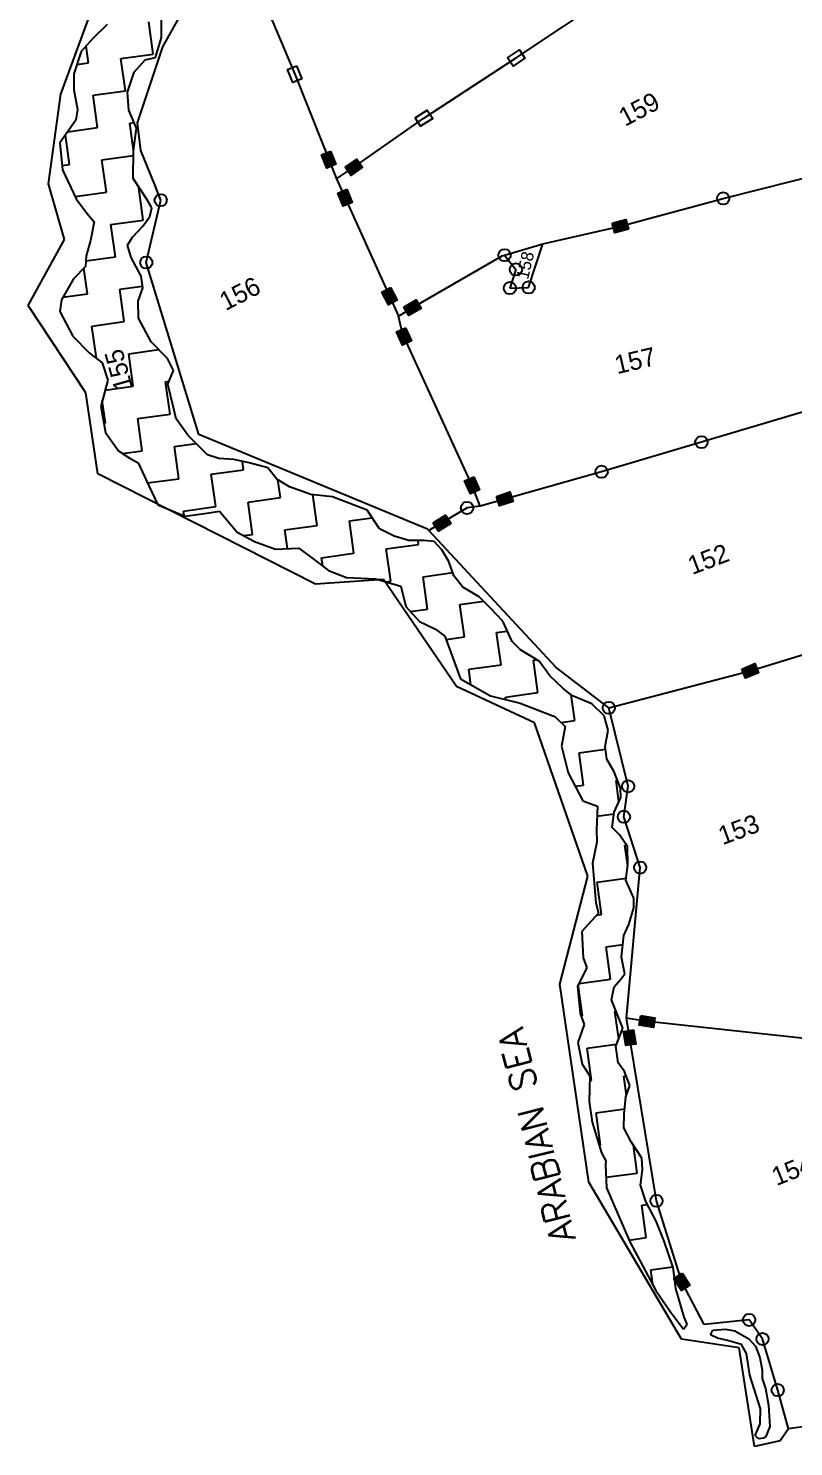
# Model space of a CAD drawing. Header units: metres. Extents: x 319402 to 322645, y 1847838 to 1853811.
# Drawn here: x 319988 to 320755, y 1847861 to 1849283 of the extents above; entities that cross this region are included whole.
import ezdxf

# ---------------------------------------------------------------- set-up
doc = ezdxf.new("R2010")
doc.units = ezdxf.units.M
doc.header["$LTSCALE"] = 0.3
for name, color, linetype in [('POLY_HATCH', 12, 'Continuous'), ('POLY_PARCEL', 6, 'Continuous'), ('TEXT_MAPOUT', 7, 'Continuous'), ('TEXT_PARCEL', 7, 'Continuous'), ('V_BOUND_LINE', 7, 'Continuous')]:
    doc.layers.add(name, color=color, linetype=linetype)
doc.styles.get("Standard").update_dxf_attribs({"font": 'simplex.shx'})
doc.styles.add('TEXT_MAP', font='')
doc.styles.get('TEXT_MAP').set_extended_font_data('Kruti Dev 050')

msp = doc.modelspace()

# ---------------------------------------------------------------- hatches: boundary and pattern name
for points in [[(320287.2, 1849143.3), (320296.4, 1849147.1), (320291, 1849160.4), (320281.8, 1849156.6)], [(320323.1, 1849144.2), (320317.4, 1849152.4), (320305.7, 1849144.1), (320311.3, 1849136)], [(320303.5, 1849105.1), (320312.7, 1849108.8), (320307.3, 1849122.1), (320298.1, 1849118.3)], [(320589.8, 1849082.2), (320587.2, 1849091.8), (320573.4, 1849088.1), (320576, 1849078.5)], [(320349.2, 1849006.2), (320357.9, 1849010.9), (320351.1, 1849023.5), (320342.3, 1849018.8)], [(320381.8, 1849002.6), (320376.9, 1849011.1), (320364.4, 1849004), (320369.4, 1848995.4)], [(320363.1, 1848965.9), (320372.1, 1848970), (320366.2, 1848983.1), (320357.1, 1848979)], [(320431.2, 1848816.7), (320440.2, 1848820.6), (320434.5, 1848833.8), (320425.4, 1848829.8)], [(320474, 1848809.2), (320470.8, 1848818.6), (320457.3, 1848814), (320460.4, 1848804.7)], [(320411.4, 1848787), (320406.1, 1848795.3), (320394, 1848787.6), (320399.3, 1848779.3)], [(320720.2, 1848637.3), (320716.5, 1848646.5), (320703.2, 1848641.1), (320707, 1848631.9)], [(320614.7, 1848281.7), (320616.2, 1848291.5), (320602.1, 1848293.8), (320600.5, 1848284)], [(320587.1, 1848263.5), (320596.9, 1848265.1), (320594.6, 1848279.2), (320584.8, 1848277.6)], [(320642.7, 1848018), (320651.1, 1848023.3), (320643.6, 1848035.5), (320635.1, 1848030.2)]]:
    msp.add_hatch(color=256).paths.add_polyline_path(points)

# ---------------------------------------------------------------- linework, layer by layer
for points in [[(320468.4, 1849253.8), (320480.3, 1849261.8), (320485.9, 1849253.5), (320473.9, 1849245.6)], [(320256.9, 1849246), (320262.2, 1849232.7), (320253, 1849229), (320247.7, 1849242.3)], [(320375.9, 1849193.6), (320387.9, 1849201.4), (320393.4, 1849193.1), (320381.3, 1849185.3)], [(320291, 1849160.4), (320296.4, 1849147.1), (320287.2, 1849143.3), (320281.8, 1849156.6)], [(320305.7, 1849144.1), (320317.4, 1849152.4), (320323.1, 1849144.2), (320311.3, 1849136)], [(320307.3, 1849122.1), (320312.7, 1849108.8), (320303.5, 1849105.1), (320298.1, 1849118.3)], [(320573.4, 1849088.1), (320587.2, 1849091.8), (320589.8, 1849082.2), (320576, 1849078.5)], [(320351.1, 1849023.5), (320357.9, 1849010.9), (320349.2, 1849006.2), (320342.3, 1849018.8)], [(320364.4, 1849004), (320376.9, 1849011.1), (320381.8, 1849002.6), (320369.4, 1848995.4)], [(320366.2, 1848983.1), (320372.1, 1848970), (320363.1, 1848965.9), (320357.1, 1848979)], [(320434.5, 1848833.8), (320440.2, 1848820.6), (320431.2, 1848816.7), (320425.4, 1848829.8)], [(320457.3, 1848814), (320470.8, 1848818.6), (320474, 1848809.2), (320460.4, 1848804.7)], [(320394, 1848787.6), (320406.1, 1848795.3), (320411.4, 1848787), (320399.3, 1848779.3)], [(320703.2, 1848641.1), (320716.5, 1848646.5), (320720.2, 1848637.3), (320707, 1848631.9)], [(320602.1, 1848293.8), (320616.2, 1848291.5), (320614.7, 1848281.7), (320600.5, 1848284)], [(320594.6, 1848279.2), (320596.9, 1848265.1), (320587.1, 1848263.5), (320584.8, 1848277.6)], [(320643.6, 1848035.5), (320651.1, 1848023.3), (320642.7, 1848018), (320635.1, 1848030.2)]]:
    msp.add_lwpolyline(points, close=True)
for centre in [(320120.6, 1849111.2), (320684.6, 1849112.9), (320465.5, 1849056), (320106.2, 1849048.7), (320476.8, 1849041.7), (320470.8, 1849023), (320489.6, 1849023.7), (320662.8, 1848868.5), (320562.7, 1848838.9), (320427.8, 1848802.6), (320570, 1848602.2), (320589.4, 1848523.5), (320585.1, 1848493), (320601.4, 1848442), (320617.8, 1848107.9), (320710.6, 1847988.5), (320724.1, 1847969.4), (320739.3, 1847918.2)]:
    msp.add_circle(centre, 6.14)
at = {"layer": 'POLY_HATCH'}
for p, q in [((320121.3, 1849274.1), (320121.3, 1849305)), ((320067.1, 1849287.2), (320053, 1849273.6)), ((320053, 1849273.6), (320041, 1849260.2)), ((320115.5, 1849254.2), (320121.3, 1849274.1)), ((320041, 1849260.2), (320033.5, 1849237.9)), ((320094.1, 1849239.5), (320105.2, 1849251.7)), ((320105.2, 1849251.7), (320115.5, 1849254.2)), ((320033.5, 1849237.9), (320033.5, 1849221.9)), ((320087.3, 1849219.4), (320094.1, 1849239.5)), ((320033.5, 1849221.9), (320037.3, 1849202.2)), ((320088.7, 1849201.5), (320087.3, 1849219.4)), ((320037.3, 1849202.2), (320035.6, 1849191.3)), ((320096.5, 1849183.4), (320088.7, 1849201.5)), ((320035.6, 1849191.3), (320019.6, 1849168.8)), ((320093.3, 1849160.6), (320096.5, 1849183.4)), ((320019.6, 1849168.8), (320022.3, 1849141.5)), ((320092.9, 1849132.8), (320093.3, 1849160.6)), ((320022.3, 1849141.5), (320035.9, 1849112.5)), ((320107.7, 1849110.4), (320092.9, 1849132.8)), ((320035.9, 1849112.5), (320046.4, 1849098)), ((320111.8, 1849103.5), (320107.7, 1849110.4)), ((320109.9, 1849094.7), (320111.8, 1849103.5)), ((320046.4, 1849098), (320054, 1849089.5)), ((320054, 1849089.5), (320050.2, 1849070.8)), ((320102.6, 1849085.2), (320109.9, 1849094.7)), ((320087.2, 1849066), (320092.4, 1849074.2)), ((320092.4, 1849074.2), (320102.6, 1849085.2)), ((320050.2, 1849070.8), (320045.9, 1849055.3)), ((320091, 1849053.8), (320087.2, 1849066)), ((320045.3, 1849044.6), (320033.1, 1849032.3)), ((320045.9, 1849055.3), (320045.3, 1849044.6)), ((320101.1, 1849034.9), (320091, 1849053.8)), ((320033.1, 1849032.3), (320021.1, 1849011.4)), ((320102.7, 1849023.4), (320101.1, 1849034.9)), ((320098.1, 1849010), (320102.7, 1849023.4)), ((320021.1, 1849011.4), (320019.5, 1848999.5)), ((320098.3, 1848993), (320098.1, 1849010)), ((320019.5, 1848999.5), (320032.6, 1848974.9)), ((320111.2, 1848969.2), (320098.3, 1848993)), ((320032.6, 1848974.9), (320048.8, 1848958)), ((320048.8, 1848958), (320061.9, 1848948.1)), ((320127.4, 1848952.3), (320111.2, 1848969.2)), ((320061.9, 1848948.1), (320067.5, 1848930.8)), ((320133.3, 1848940.3), (320127.4, 1848952.3)), ((320067.5, 1848930.8), (320060.5, 1848904.2)), ((320127.7, 1848926.8), (320133.3, 1848940.3)), ((320133.4, 1848903.3), (320127.7, 1848926.8)), ((320060.5, 1848904.2), (320065.2, 1848878.3)), ((320136, 1848892), (320133.4, 1848903.3)), ((320147.9, 1848875.5), (320136, 1848892)), ((320065.2, 1848878.3), (320078.4, 1848859.8)), ((320167.7, 1848855.9), (320147.9, 1848875.5)), ((320078.4, 1848859.8), (320088.9, 1848852.8)), ((320088.9, 1848852.8), (320098.2, 1848847.7)), ((320098.2, 1848847.7), (320108.8, 1848824.7)), ((320178.8, 1848852.1), (320167.7, 1848855.9)), ((320193.9, 1848851), (320178.8, 1848852.1)), ((320209.3, 1848847.8), (320193.9, 1848851)), ((320228.1, 1848842.9), (320209.3, 1848847.8)), ((320237.1, 1848831.4), (320228.1, 1848842.9)), ((320249.9, 1848823.6), (320237.1, 1848831.4)), ((320108.8, 1848824.7), (320117.8, 1848805.7)), ((320271.2, 1848815.9), (320249.9, 1848823.6)), ((320292.9, 1848813.6), (320271.2, 1848815.9)), ((320117.8, 1848805.7), (320145, 1848794.5)), ((320327.8, 1848800.3), (320292.9, 1848813.6)), ((320145, 1848794.5), (320166.9, 1848797.5)), ((320166.9, 1848797.5), (320179.5, 1848799.3)), ((320179.5, 1848799.3), (320197.3, 1848778.3)), ((320339.9, 1848781.7), (320327.8, 1848800.3)), ((320197.3, 1848778.3), (320214.6, 1848769)), ((320354.8, 1848774.2), (320339.9, 1848781.7)), ((320369.3, 1848769.8), (320354.8, 1848774.2)), ((320214.6, 1848769), (320235.9, 1848761.3)), ((320235.9, 1848761.3), (320259.2, 1848762.4)), ((320259.2, 1848762.4), (320273.5, 1848751.6)), ((320384.2, 1848769.8), (320369.3, 1848769.8)), ((320394.9, 1848769.1), (320384.2, 1848769.8)), ((320402.5, 1848760.6), (320394.9, 1848769.1)), ((320409.5, 1848748.8), (320402.5, 1848760.6)), ((320273.5, 1848751.6), (320288.9, 1848739.9)), ((320414.6, 1848734.6), (320409.5, 1848748.8)), ((320288.9, 1848739.9), (320307, 1848732.8)), ((320307, 1848732.8), (320335.9, 1848731.5)), ((320335.9, 1848731.5), (320361.4, 1848724.3)), ((320423.7, 1848723), (320414.6, 1848734.6)), ((320361.4, 1848724.3), (320366.4, 1848703.7)), ((320439.9, 1848713.6), (320423.7, 1848723)), ((320366.4, 1848703.7), (320380.2, 1848688.6)), ((320451.1, 1848702.3), (320439.9, 1848713.6)), ((320463.6, 1848689.2), (320451.1, 1848702.3)), ((320380.2, 1848688.6), (320396.2, 1848681.2)), ((320472.9, 1848668.6), (320463.6, 1848689.2)), ((320396.2, 1848681.2), (320405.7, 1848674)), ((320405.7, 1848674), (320421.2, 1848631.4)), ((320481.5, 1848660.2), (320472.9, 1848668.6)), ((320500.1, 1848649), (320481.5, 1848660.2)), ((320510.7, 1848634.4), (320500.1, 1848649)), ((320421.2, 1848631.4), (320451.3, 1848614.3)), ((320524.2, 1848621.4), (320510.7, 1848634.4)), ((320533.7, 1848614.2), (320524.2, 1848621.4)), ((320451.3, 1848614.3), (320481.1, 1848606.7)), ((320481.1, 1848606.7), (320513.7, 1848594.2)), ((320553, 1848606.2), (320533.7, 1848614.2)), ((320565.3, 1848594.1), (320553, 1848606.2)), ((320513.7, 1848594.2), (320516, 1848593.4)), ((320516, 1848593.4), (320526.1, 1848583.3)), ((320569.4, 1848579.7), (320565.3, 1848594.1)), ((320526.1, 1848583.3), (320522.5, 1848563.7)), ((320566.3, 1848563.3), (320569.4, 1848579.7)), ((320522.5, 1848563.7), (320529.3, 1848536.9)), ((320568.1, 1848550.8), (320566.3, 1848563.3)), ((320575.2, 1848537.9), (320568.1, 1848550.8)), ((320529.3, 1848536.9), (320543.9, 1848509.1)), ((320581.7, 1848521.8), (320575.2, 1848537.9)), ((320581.9, 1848512.2), (320581.7, 1848521.8)), ((320543.9, 1848509.1), (320558.5, 1848503.7)), ((320558.5, 1848503.7), (320557.5, 1848480.1)), ((320575.4, 1848497.5), (320581.9, 1848512.2)), ((320573.3, 1848482.3), (320575.4, 1848497.5)), ((320557.5, 1848480.1), (320558.1, 1848467.4)), ((320580.7, 1848474.8), (320573.3, 1848482.3)), ((320588.7, 1848463.1), (320580.7, 1848474.8)), ((320558.1, 1848467.4), (320553.6, 1848446.6)), ((320589.2, 1848444.7), (320588.7, 1848463.1)), ((320553.6, 1848446.6), (320557, 1848406.6)), ((320587, 1848429.5), (320589.2, 1848444.7)), ((320594.9, 1848411.4), (320587, 1848429.5)), ((320557, 1848406.6), (320559.5, 1848396.3)), ((320595.1, 1848401.8), (320594.9, 1848411.4)), ((320559.5, 1848396.3), (320542.8, 1848378)), ((320590, 1848385.1), (320595.1, 1848401.8)), ((320542.8, 1848378), (320544.3, 1848351.6)), ((320585.1, 1848373.8), (320590, 1848385.1)), ((320582.8, 1848352.2), (320585.1, 1848373.8)), ((320544.3, 1848351.6), (320547.9, 1848341.4)), ((320586.2, 1848335.6), (320582.8, 1848352.2)), ((320547.9, 1848341.4), (320538.7, 1848323.1)), ((320581.6, 1848329.7), (320586.2, 1848335.6)), ((320538.7, 1848323.1), (320541.4, 1848295.8)), ((320572.7, 1848309.3), (320575.2, 1848322.4)), ((320575.2, 1848322.4), (320581.6, 1848329.7)), ((320584.1, 1848281), (320572.7, 1848309.3)), ((320541.4, 1848295.8), (320545.1, 1848284.6)), ((320545.1, 1848284.6), (320539, 1848266.7)), ((320577, 1848263), (320584.1, 1848281)), ((320539, 1848266.7), (320543.1, 1848244.9)), ((320579.3, 1848246.3), (320577, 1848263)), ((320543.1, 1848244.9), (320551.1, 1848233.3)), ((320551.1, 1848233.3), (320550.4, 1848207.6)), ((320585.8, 1848237.6), (320579.3, 1848246.3)), ((320591, 1848223.4), (320585.8, 1848237.6)), ((320587.2, 1848212.2), (320591, 1848223.4)), ((320550.4, 1848207.6), (320553.3, 1848186.7)), ((320585.4, 1848194.9), (320587.2, 1848212.2)), ((320585.1, 1848181.1), (320585.4, 1848194.9)), ((320553.3, 1848186.7), (320562.8, 1848156.1)), ((320592.4, 1848167.2), (320585.1, 1848181.1)), ((320603.2, 1848150.6), (320592.4, 1848167.2)), ((320562.8, 1848156.1), (320567.1, 1848148.1)), ((320567.1, 1848148.1), (320566.7, 1848143.8)), ((320603.8, 1848138.9), (320603.2, 1848150.6)), ((320566.7, 1848143.8), (320567.7, 1848121)), ((320601.6, 1848123.7), (320603.8, 1848138.9)), ((320567.7, 1848121), (320591.2, 1848066.7)), ((320607, 1848107.4), (320601.6, 1848123.7)), ((320617.3, 1848087.5), (320607, 1848107.4)), ((320625.4, 1848067.4), (320617.3, 1848087.5)), ((320591.2, 1848066.7), (320617.1, 1848018.1)), ((320634.4, 1848040.9), (320625.4, 1848067.4)), ((320637.3, 1848020), (320634.4, 1848040.9)), ((320645.5, 1847991.3), (320637.3, 1848020)), ((320617.1, 1848018.1), (320631.7, 1847996.7)), ((320631.7, 1847996.7), (320644.8, 1847979.4)), ((320648.4, 1847984.1), (320645.5, 1847991.3)), ((320644.8, 1847979.4), (320648.4, 1847984.1)), ((320672.1, 1847973.7), (320674.2, 1847978.1)), ((320674.2, 1847978.1), (320686.8, 1847979.4)), ((320686.8, 1847979.4), (320696.2, 1847977.5)), ((320696.2, 1847977.5), (320710.5, 1847969.4)), ((320679, 1847970.1), (320672.1, 1847973.7)), ((320688.9, 1847967.8), (320679, 1847970.1)), ((320703.1, 1847963.9), (320688.9, 1847967.8)), ((320708, 1847955), (320703.1, 1847963.9)), ((320710.5, 1847969.4), (320717, 1847962.1)), ((320711.5, 1847933.1), (320708, 1847955)), ((320717, 1847962.1), (320721.3, 1847950.9)), ((320721.3, 1847950.9), (320723.6, 1847938)), ((320723.6, 1847938), (320723.8, 1847929.8)), ((320722, 1847899.5), (320711.5, 1847933.1)), ((320723.8, 1847929.8), (320727, 1847919.8)), ((320727, 1847919.8), (320730.2, 1847902.9)), ((320721.8, 1847884.4), (320722, 1847899.5)), ((320730.2, 1847902.9), (320731.3, 1847881.6)), ((320716.6, 1847872.7), (320721.8, 1847884.4)), ((320731.3, 1847881.6), (320727.3, 1847871.5)), ((320718.7, 1847870.7), (320716.6, 1847872.7)), ((320720.7, 1847869.2), (320718.7, 1847870.7)), ((320725.2, 1847869.8), (320720.7, 1847869.2)), ((320727.3, 1847871.5), (320725.2, 1847869.8))]:
    msp.add_line(p, q, dxfattribs=at)
at = {"layer": 'POLY_HATCH', "linetype": 'Continuous'}
for p, q in [((320113.1, 1849257.7), (320108.6, 1849290.1)), ((320048.3, 1849248.8), (320045.9, 1849265.7)), ((320080.7, 1849253.2), (320113.1, 1849257.7)), ((320036.6, 1849247.1), (320048.3, 1849248.8)), ((320085.2, 1849220.8), (320080.7, 1849253.2)), ((320052.8, 1849216.3), (320085.2, 1849220.8)), ((320057.2, 1849183.9), (320052.8, 1849216.3)), ((320089.6, 1849188.4), (320094.1, 1849189)), ((320093.4, 1849161.3), (320089.6, 1849188.4)), ((320029.3, 1849147), (320025.2, 1849176.7)), ((320027.4, 1849179.8), (320057.2, 1849183.9)), ((320021.8, 1849146), (320029.3, 1849147)), ((320061.7, 1849151.5), (320093.2, 1849155.9)), ((320066.2, 1849119.1), (320061.7, 1849151.5)), ((320034.8, 1849114.8), (320066.2, 1849119.1)), ((320098.6, 1849123.6), (320098.9, 1849123.6)), ((320103.1, 1849091.2), (320098.6, 1849123.6)), ((320070.7, 1849086.7), (320103.1, 1849091.2)), ((320075.2, 1849054.3), (320070.7, 1849086.7)), ((320045.6, 1849050.2), (320075.2, 1849054.3)), ((320047.2, 1849017.4), (320043.7, 1849043)), ((320022.5, 1849014), (320047.2, 1849017.4)), ((320079.6, 1849021.9), (320102.4, 1849025)), ((320084.1, 1848989.5), (320079.6, 1849021.9)), ((320051.7, 1848985), (320084.1, 1848989.5)), ((320056.2, 1848952.6), (320051.7, 1848985)), ((320088.6, 1848957.1), (320118.9, 1848961.3)), ((320056, 1848952.6), (320056.2, 1848952.6)), ((320093.1, 1848924.7), (320088.6, 1848957.1)), ((320125.5, 1848929.1), (320128.9, 1848929.6)), ((320064.9, 1848920.8), (320093.1, 1848924.7)), ((320130, 1848896.7), (320125.5, 1848929.1)), ((320065.2, 1848887.8), (320062.1, 1848910.2)), ((320063.5, 1848887.5), (320065.2, 1848887.8)), ((320097.6, 1848892.2), (320130, 1848896.7)), ((320102.1, 1848859.8), (320097.6, 1848892.2)), ((320082.4, 1848857.1), (320102.1, 1848859.8)), ((320134.5, 1848864.3), (320156.1, 1848867.3)), ((320138.9, 1848831.9), (320134.5, 1848864.3)), ((320203.8, 1848840.9), (320202.6, 1848849.2)), ((320107.5, 1848827.6), (320138.9, 1848831.9)), ((320171.4, 1848836.4), (320203.8, 1848840.9)), ((320175.8, 1848804), (320171.4, 1848836.4)), ((320240.7, 1848812.9), (320238.2, 1848830.8)), ((320277.5, 1848785), (320273.3, 1848815.7)), ((320143.4, 1848799.5), (320175.8, 1848804)), ((320208.2, 1848808.5), (320240.7, 1848812.9)), ((320212.7, 1848776.1), (320208.2, 1848808.5)), ((320144.1, 1848794.9), (320143.4, 1848799.5)), ((320310, 1848789.5), (320332.8, 1848792.7)), ((320314.4, 1848757.1), (320310, 1848789.5)), ((320203.8, 1848774.8), (320212.7, 1848776.1)), ((320245.1, 1848780.5), (320277.5, 1848785)), ((320247.7, 1848761.8), (320245.1, 1848780.5)), ((320346.8, 1848761.6), (320379.3, 1848766.1)), ((320351.3, 1848729.2), (320346.8, 1848761.6)), ((320379.3, 1848766.1), (320378.7, 1848769.8)), ((320282, 1848752.6), (320314.4, 1848757.1)), ((320283.2, 1848744.2), (320282, 1848752.6)), ((320383.7, 1848733.6), (320413.5, 1848737.8)), ((320388.2, 1848701.2), (320383.7, 1848733.6)), ((320346.5, 1848728.5), (320351.3, 1848729.2)), ((320420.6, 1848705.7), (320444.5, 1848709)), ((320425.1, 1848673.3), (320420.6, 1848705.7)), ((320370.9, 1848698.8), (320388.2, 1848701.2)), ((320457.5, 1848677.8), (320468.1, 1848679.2)), ((320462, 1848645.4), (320457.5, 1848677.8)), ((320406.9, 1848670.8), (320425.1, 1848673.3)), ((320429.6, 1848640.9), (320462, 1848645.4)), ((320494.4, 1848649.9), (320497.9, 1848650.3)), ((320498.9, 1848617.5), (320494.4, 1848649.9)), ((320431.7, 1848625.4), (320429.6, 1848640.9)), ((320466.5, 1848613), (320498.9, 1848617.5)), ((320466.8, 1848610.3), (320466.5, 1848613)), ((320535.8, 1848589.5), (320532.2, 1848615.3)), ((320521.8, 1848587.6), (320535.8, 1848589.5)), ((320540.3, 1848557.1), (320566.7, 1848560.8)), ((320544.7, 1848524.7), (320540.3, 1848557.1)), ((320536.3, 1848523.5), (320544.7, 1848524.7)), ((320577.2, 1848529.2), (320578.6, 1848529.4)), ((320580.1, 1848508), (320577.2, 1848529.2)), ((320558, 1848493.5), (320575.2, 1848495.9)), ((320586.1, 1848464.4), (320587.7, 1848464.6)), ((320589, 1848443.4), (320586.1, 1848464.4)), ((320558.2, 1848427.5), (320587.3, 1848431.5)), ((320562.7, 1848395.1), (320558.2, 1848427.5)), ((320557.7, 1848394.4), (320562.7, 1848395.1)), ((320567.2, 1848362.7), (320584.2, 1848365)), ((320571.6, 1848330.3), (320567.2, 1848362.7)), ((320543.7, 1848293.4), (320539.4, 1848324.6)), ((320540.1, 1848325.9), (320571.6, 1848330.3)), ((320542.2, 1848293.2), (320543.7, 1848293.4)), ((320576.1, 1848297.8), (320577.3, 1848298)), ((320579.9, 1848270.4), (320576.1, 1848297.8)), ((320548.2, 1848261), (320577.8, 1848265)), ((320552.7, 1848228.5), (320548.2, 1848261)), ((320585.1, 1848233), (320587.4, 1848233.3)), ((320587.7, 1848213.8), (320585.1, 1848233)), ((320551, 1848228.3), (320552.7, 1848228.5)), ((320557.2, 1848196.1), (320585.9, 1848200.1)), ((320561.6, 1848163.7), (320557.2, 1848196.1)), ((320560.5, 1848163.6), (320561.6, 1848163.7)), ((320598.5, 1848135.8), (320594.7, 1848163.7)), ((320567.2, 1848131.5), (320598.5, 1848135.8)), ((320603, 1848103.4), (320608.7, 1848104.2)), ((320607.5, 1848071), (320603, 1848103.4)), ((320590.3, 1848068.6), (320607.5, 1848071)), ((320612, 1848038.6), (320634.1, 1848041.6)), ((320614, 1848023.9), (320612, 1848038.6))]:
    msp.add_line(p, q, dxfattribs=at)
at = {"layer": 'POLY_PARCEL'}
for p, q in [((320122.8, 1849264.8), (320191.6, 1849388.8)), ((320191.6, 1849388.8), (320255, 1849237.5)), ((320477.1, 1849253.7), (320569.7, 1849315.6)), ((320097.4, 1849188.6), (320122.8, 1849264.8)), ((320384.6, 1849193.3), (320477.1, 1849253.7)), ((320255, 1849237.5), (320296.8, 1849132.6)), ((320100.8, 1849160.9), (320097.4, 1849188.6)), ((320314.4, 1849144.2), (320384.6, 1849193.3)), ((320114.8, 1849126.5), (320100.8, 1849160.9)), ((320296.8, 1849132.6), (320314.4, 1849144.2)), ((320296.8, 1849132.6), (320359.1, 1848995)), ((320684.6, 1849112.9), (320799.3, 1849141.7)), ((320120.6, 1849111.2), (320114.8, 1849126.5)), ((320106.2, 1849048.7), (320120.6, 1849111.2)), ((320581.6, 1849085.2), (320684.6, 1849112.9)), ((320503.8, 1849067.4), (320581.6, 1849085.2)), ((320465.5, 1849056), (320503.8, 1849067.4)), ((320489.6, 1849023.7), (320503.8, 1849067.4)), ((320158.8, 1848876.1), (320106.2, 1849048.7)), ((320374.6, 1849004.1), (320463, 1849055.3)), ((320463, 1849055.3), (320465.5, 1849056)), ((320465.5, 1849056), (320476.8, 1849041.7)), ((320476.8, 1849041.7), (320470.8, 1849023)), ((320470.8, 1849023), (320489.6, 1849023.7)), ((320359.1, 1848995), (320374.6, 1849004.1)), ((320363.2, 1848977.6), (320359.1, 1848995)), ((320432.8, 1848825.2), (320363.2, 1848977.6)), ((320781, 1848903.5), (320562.7, 1848838.9)), ((320388.2, 1848781.2), (320158.8, 1848876.1)), ((320562.7, 1848838.9), (320441, 1848804.4)), ((320441, 1848804.4), (320432.8, 1848825.2)), ((320427.8, 1848802.6), (320389.4, 1848780)), ((320441, 1848804.4), (320427.8, 1848802.6)), ((320389.4, 1848780), (320388.2, 1848781.2)), ((320517.2, 1848642.5), (320389.4, 1848780)), ((320711.7, 1848639.2), (320846.1, 1848680.4)), ((320570, 1848602.2), (320517.2, 1848642.5)), ((320570, 1848602.2), (320711.7, 1848639.2)), ((320589.4, 1848523.5), (320570, 1848602.2)), ((320585.1, 1848493), (320589.4, 1848523.5)), ((320601.4, 1848442), (320585.1, 1848493)), ((320587.6, 1848290.9), (320601.4, 1848442)), ((320606.1, 1848288), (320587.6, 1848290.9)), ((320617.8, 1848107.9), (320587.6, 1848290.9)), ((320850.3, 1848261.6), (320606.1, 1848288)), ((320643.1, 1848026.7), (320617.8, 1848107.9)), ((320665.6, 1847983.9), (320643.1, 1848026.7)), ((320710.6, 1847988.5), (320665.6, 1847983.9)), ((320724.1, 1847969.4), (320710.6, 1847988.5)), ((320739.3, 1847918.2), (320724.1, 1847969.4)), ((320750, 1847879.4), (320739.3, 1847918.2))]:
    msp.add_line(p, q, dxfattribs=at)
at = {"layer": 'V_BOUND_LINE'}
for p, q in [((320020.6, 1849217.3), (320065.2, 1849339.5)), ((320008, 1849127.7), (320020.6, 1849217.3)), ((320024.1, 1849071.7), (320008, 1849127.7)), ((319987.9, 1849005.7), (320024.1, 1849071.7)), ((320045.6, 1848918), (319987.9, 1849005.7)), ((320057.5, 1848836.9), (320045.6, 1848918)), ((320276, 1848726), (320057.5, 1848836.9)), ((320343.9, 1848730.8), (320276, 1848726)), ((320417.1, 1848623.5), (320343.9, 1848730.8)), ((320495.4, 1848587), (320417.1, 1848623.5)), ((320549, 1848433.3), (320495.4, 1848587)), ((320520.7, 1848325.1), (320549, 1848433.3)), ((320549.8, 1848126.6), (320520.7, 1848325.1)), ((320642.8, 1847969.2), (320549.8, 1848126.6)), ((320700.8, 1847960.4), (320642.8, 1847969.2)), ((320716, 1847861.5), (320700.8, 1847960.4)), ((320750, 1847879.4), (320741.9, 1847867.3)), ((320834.3, 1847891), (320750, 1847879.4)), ((320741.9, 1847867.3), (320716, 1847861.5))]:
    msp.add_line(p, q, dxfattribs=at)

# ---------------------------------------------------------------- texts
at = {"layer": 'TEXT_MAPOUT'}
msp.add_text('ARABIAN SEA', height=25.762, rotation=104.0781, dxfattribs=at).set_placement((320536.8, 1848070))
at = {"layer": 'TEXT_PARCEL', "style": 'TEXT_MAP'}
for s, height, rotation, p in [('159', 18.55, 27.8405, (320586.3, 1849184.6)), ('158', 12.37, 76.8729, (320489, 1849031.1)), ('156', 18.55, 27.1926, (320185.8, 1848999.9)), ('155', 18.55, 105.5299, (320092.8, 1848923.5)), ('157', 18.55, 13.3087, (320578.3, 1848936.6)), ('152', 18.55, 20.7561, (320653.6, 1848735.3)), ('153', 18.55, 20.2435, (320684, 1848464.4)), ('154', 18.55, 21.8978, (320738.1, 1848122.6))]:
    msp.add_text(s, height=height, rotation=rotation, dxfattribs=at).set_placement(p)

doc.saveas('drawing.dxf')
